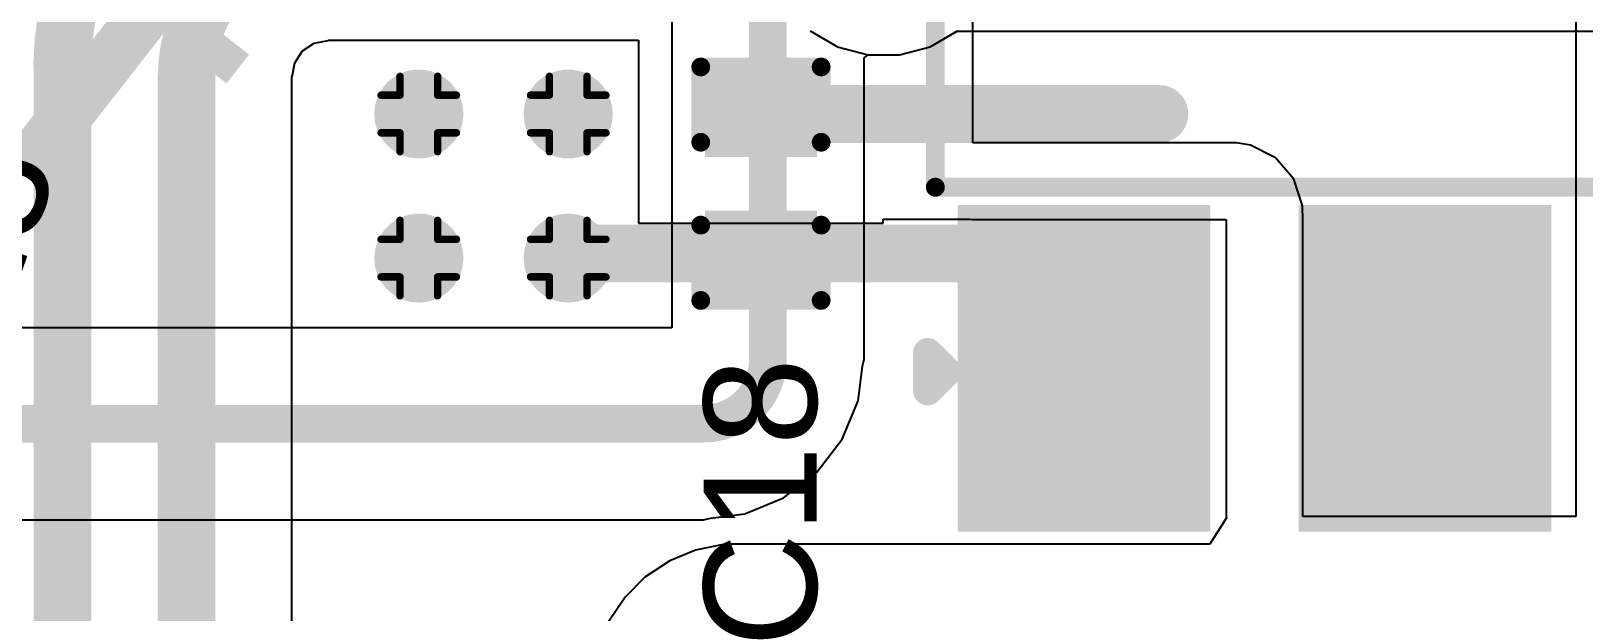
# Model space of a CAD drawing. Header units: inches. Extents: x -18 to 202, y -11 to 119.
# Drawn here: x -0.67 to 9.8, y 44.08 to 48 of the extents above; entities that cross this region are included whole.
import ezdxf

# ---------------------------------------------------------------- set-up
doc = ezdxf.new("R2010")
doc.units = ezdxf.units.IN
for name, color, linetype in [('Board Outline', 216, 'Continuous'), ('Bottom Layer', 5, 'Continuous'), ('Drill Drawing', 1, 'Continuous'), ('Ground', 16, 'Continuous'), ('Power', 76, 'Continuous'), ('Top Layer', 1, 'Continuous'), ('Top Overlay', 2, 'Continuous'), ('Top Paste', 8, 'Continuous'), ('Top Solder', 216, 'Continuous'), ('Via Holes', 16, 'Continuous')]:
    doc.layers.add(name, color=color, linetype=linetype)
doc.styles.add('Arial', font='', dxfattribs={"height": 0.2})
doc.styles.add('Arial Black_Bold', font='', dxfattribs={"height": 0.2})
doc.styles.get('Arial').set_extended_font_data('Arial')
doc.styles.get('Arial Black_Bold').set_extended_font_data('Arial Black', bold=True)

# ---------------------------------------------------------------- blocks, each defined once
blk = doc.blocks.new('SOT__223_14')
at = {"layer": 'Top Layer'}
for points in [[(-1.9, 4.05), (1.9, 4.05), (1.9, 2.05), (-1.9, 2.05)], [(-3.05, -2.05), (-1.55, -2.05), (-1.55, -4.05), (-3.05, -4.05)], [(-0.75, -2.05), (0.75, -2.05), (0.75, -4.05), (-0.75, -4.05)], [(1.55, -2.05), (3.05, -2.05), (3.05, -4.05), (1.55, -4.05)]]:
    blk.add_hatch(color=1, dxfattribs=at).paths.add_polyline_path(points)
at = {"layer": 'Top Paste'}
for points in [[(-1.9, 4.05), (1.9, 4.05), (1.9, 2.05), (-1.9, 2.05)], [(-3.05, -2.05), (-1.55, -2.05), (-1.55, -4.05), (-3.05, -4.05)], [(-0.75, -2.05), (0.75, -2.05), (0.75, -4.05), (-0.75, -4.05)], [(1.55, -2.05), (3.05, -2.05), (3.05, -4.05), (1.55, -4.05)]]:
    blk.add_hatch(color=8, dxfattribs=at).paths.add_polyline_path(points)
at = {"layer": 'Top Solder'}
for points in [[(-2.002, 4.152), (2.002, 4.152), (2.002, 1.948), (-2.002, 1.948)], [(-3.152, -1.948), (-1.448, -1.948), (-1.448, -4.152), (-3.152, -4.152)], [(-0.852, -1.948), (0.852, -1.948), (0.852, -4.152), (-0.852, -4.152)], [(1.448, -1.948), (3.152, -1.948), (3.152, -4.152), (1.448, -4.152)]]:
    blk.add_hatch(color=216, dxfattribs=at).paths.add_polyline_path(points)
at = {"layer": 'Top Overlay'}
for points in [[(-3.302, 1.803, 0.127, 0.127, 0), (3.302, 1.803, 0.127, 0.127, 0)], [(-3.302, -1.829, 0.127, 0.127, 0), (-3.302, 1.803, 0.127, 0.127, 0)], [(3.302, -1.829, 0.127, 0.127, 0), (3.302, 1.803, 0.127, 0.127, 0)], [(-3.302, -1.829, 0.127, 0.127, 0), (3.302, -1.829, 0.127, 0.127, 0)], [(-3.353, -2.946, 0.2, 0.2, 0), (-3.226, -3.073, 0.2, 0.2, 0)], [(-3.353, -2.946, 0.2, 0.2, 0), (-3.353, -3.2, 0.2, 0.2, 0)], [(-3.353, -3.2, 0.2, 0.2, 0), (-3.226, -3.073, 0.2, 0.2, 0)]]:
    blk.add_lwpolyline(points, format="xyseb", dxfattribs=at)
for points in [[(-3.334, 1.803, 0.0635, 0.0635, 1), (-3.27, 1.803, 0.0635, 0.0635, 1)], [(-3.334, 1.803, 0.0635, 0.0635, 1), (-3.27, 1.803, 0.0635, 0.0635, 1)], [(3.27, 1.803, 0.0635, 0.0635, 1), (3.334, 1.803, 0.0635, 0.0635, 1)], [(3.27, 1.803, 0.0635, 0.0635, 1), (3.334, 1.803, 0.0635, 0.0635, 1)], [(-3.334, -1.829, 0.0635, 0.0635, 1), (-3.27, -1.829, 0.0635, 0.0635, 1)], [(-3.334, -1.829, 0.0635, 0.0635, 1), (-3.27, -1.829, 0.0635, 0.0635, 1)], [(3.27, -1.829, 0.0635, 0.0635, 1), (3.334, -1.829, 0.0635, 0.0635, 1)], [(3.27, -1.829, 0.0635, 0.0635, 1), (3.334, -1.829, 0.0635, 0.0635, 1)], [(-3.403, -2.946, 0.1, 0.1, 1), (-3.303, -2.946, 0.1, 0.1, 1)], [(-3.403, -2.946, 0.1, 0.1, 1), (-3.303, -2.946, 0.1, 0.1, 1)], [(-3.276, -3.073, 0.1, 0.1, 1), (-3.176, -3.073, 0.1, 0.1, 1)], [(-3.276, -3.073, 0.1, 0.1, 1), (-3.176, -3.073, 0.1, 0.1, 1)], [(-3.403, -3.2, 0.1, 0.1, 1), (-3.303, -3.2, 0.1, 0.1, 1)], [(-3.403, -3.2, 0.1, 0.1, 1), (-3.303, -3.2, 0.1, 0.1, 1)]]:
    blk.add_lwpolyline(points, format="xyseb", close=True, dxfattribs=at)
blk = doc.blocks.new('C___0402_91')
at = {"layer": 'Top Layer'}
for points in [[(-0.699, -0.318), (-0.699, 0.318), (-0.241, 0.318), (-0.241, -0.318)], [(0.241, -0.318), (0.241, 0.318), (0.699, 0.318), (0.699, -0.318)]]:
    blk.add_hatch(color=1, dxfattribs=at).paths.add_polyline_path(points)
at = {"layer": 'Top Paste'}
for points in [[(-0.699, -0.318), (-0.699, 0.318), (-0.241, 0.318), (-0.241, -0.318)], [(0.241, -0.318), (0.241, 0.318), (0.699, 0.318), (0.699, -0.318)]]:
    blk.add_hatch(color=8, dxfattribs=at).paths.add_polyline_path(points)
at = {"layer": 'Top Solder'}
for points in [[(-0.758, -0.377), (-0.758, 0.377), (-0.181, 0.377), (-0.181, -0.377)], [(0.181, -0.377), (0.181, 0.377), (0.758, 0.377), (0.758, -0.377)]]:
    blk.add_hatch(color=216, dxfattribs=at).paths.add_polyline_path(points)
at = {"layer": 'Top Overlay'}
for points in [[(-0.787, 0.406, 0.127, 0.127, 0), (-0.787, -0.406, 0.127, 0.127, 0)], [(-0.787, 0.406, 0.127, 0.127, 0), (-0.279, 0.406, 0.127, 0.127, 0)], [(0.279, 0.406, 0.127, 0.127, 0), (0.787, 0.406, 0.127, 0.127, 0)], [(0.787, 0.406, 0.127, 0.127, 0), (0.787, -0.406, 0.127, 0.127, 0)], [(-0.787, -0.406, 0.127, 0.127, 0), (-0.279, -0.406, 0.127, 0.127, 0)], [(0.279, -0.406, 0.127, 0.127, 0), (0.787, -0.406, 0.127, 0.127, 0)]]:
    blk.add_lwpolyline(points, format="xyseb", dxfattribs=at)
for points in [[(-0.819, 0.406, 0.0635, 0.0635, 1), (-0.756, 0.406, 0.0635, 0.0635, 1)], [(-0.819, 0.406, 0.0635, 0.0635, 1), (-0.756, 0.406, 0.0635, 0.0635, 1)], [(-0.311, 0.406, 0.0635, 0.0635, 1), (-0.248, 0.406, 0.0635, 0.0635, 1)], [(0.248, 0.406, 0.0635, 0.0635, 1), (0.311, 0.406, 0.0635, 0.0635, 1)], [(0.756, 0.406, 0.0635, 0.0635, 1), (0.819, 0.406, 0.0635, 0.0635, 1)], [(0.756, 0.406, 0.0635, 0.0635, 1), (0.819, 0.406, 0.0635, 0.0635, 1)], [(-0.819, -0.406, 0.0635, 0.0635, 1), (-0.756, -0.406, 0.0635, 0.0635, 1)], [(-0.819, -0.406, 0.0635, 0.0635, 1), (-0.756, -0.406, 0.0635, 0.0635, 1)], [(-0.311, -0.406, 0.0635, 0.0635, 1), (-0.248, -0.406, 0.0635, 0.0635, 1)], [(0.248, -0.406, 0.0635, 0.0635, 1), (0.311, -0.406, 0.0635, 0.0635, 1)], [(0.756, -0.406, 0.0635, 0.0635, 1), (0.819, -0.406, 0.0635, 0.0635, 1)], [(0.756, -0.406, 0.0635, 0.0635, 1), (0.819, -0.406, 0.0635, 0.0635, 1)]]:
    blk.add_lwpolyline(points, format="xyseb", close=True, dxfattribs=at)

msp = doc.modelspace()

# ---------------------------------------------------------------- hatches: boundary and pattern name
at = {"layer": 'Bottom Layer'}
h = msp.add_hatch(color=5, dxfattribs=at)
edge = h.paths.add_edge_path()
edge.add_arc((1.947, 47.438), 0.3, 0, 360)
h = msp.add_hatch(color=5, dxfattribs=at)
edge = h.paths.add_edge_path()
edge.add_arc((2.954, 47.438), 0.3, 0, 360)
h = msp.add_hatch(color=5, dxfattribs=at)
edge = h.paths.add_edge_path()
edge.add_arc((1.947, 46.466), 0.3, 0, 360)
h = msp.add_hatch(color=5, dxfattribs=at)
edge = h.paths.add_edge_path()
edge.add_arc((2.954, 46.466), 0.3, 0, 360)
at = {"layer": 'Ground'}
h = msp.add_hatch(color=16, dxfattribs=at)
edge = h.paths.add_edge_path()
edge.add_arc((1.947, 47.438), 0.3, 0, 360)
h = msp.add_hatch(color=16, dxfattribs=at)
edge = h.paths.add_edge_path()
edge.add_arc((2.954, 47.438), 0.3, 0, 360)
h = msp.add_hatch(color=16, dxfattribs=at)
edge = h.paths.add_edge_path()
edge.add_arc((1.947, 46.466), 0.3, 0, 360)
h = msp.add_hatch(color=16, dxfattribs=at)
edge = h.paths.add_edge_path()
edge.add_arc((2.954, 46.466), 0.3, 0, 360)
at = {"layer": 'Power'}
h = msp.add_hatch(color=76, dxfattribs=at)
edge = h.paths.add_edge_path()
edge.add_arc((1.947, 47.438), 0.3, 0, 360)
h = msp.add_hatch(color=76, dxfattribs=at)
edge = h.paths.add_edge_path()
edge.add_arc((2.954, 47.438), 0.3, 0, 360)
h = msp.add_hatch(color=76, dxfattribs=at)
edge = h.paths.add_edge_path()
edge.add_arc((1.947, 46.466), 0.3, 0, 360)
h = msp.add_hatch(color=76, dxfattribs=at)
edge = h.paths.add_edge_path()
edge.add_arc((2.954, 46.466), 0.3, 0, 360)
at = {"layer": 'Top Layer'}
h = msp.add_hatch(color=1, dxfattribs=at)
edge = h.paths.add_edge_path()
edge.add_arc((1.947, 47.438), 0.3, 0, 360)
h = msp.add_hatch(color=1, dxfattribs=at)
edge = h.paths.add_edge_path()
edge.add_arc((2.954, 47.438), 0.3, 0, 360)
h = msp.add_hatch(color=1, dxfattribs=at)
edge = h.paths.add_edge_path()
edge.add_arc((1.947, 46.466), 0.3, 0, 360)
h = msp.add_hatch(color=1, dxfattribs=at)
edge = h.paths.add_edge_path()
edge.add_arc((2.954, 46.466), 0.3, 0, 360)
at = {"layer": 'Via Holes'}
h = msp.add_hatch(color=7, dxfattribs=at)
edge = h.paths.add_edge_path()
edge.add_arc((1.947, 47.438), 0.15, 0, 360)
h = msp.add_hatch(color=7, dxfattribs=at)
edge = h.paths.add_edge_path()
edge.add_arc((2.954, 47.438), 0.15, 0, 360)
h = msp.add_hatch(color=7, dxfattribs=at)
edge = h.paths.add_edge_path()
edge.add_arc((1.947, 46.466), 0.15, 0, 360)
h = msp.add_hatch(color=7, dxfattribs=at)
edge = h.paths.add_edge_path()
edge.add_arc((2.954, 46.466), 0.15, 0, 360)

# ---------------------------------------------------------------- linework, layer by layer
at = {"layer": 'Board Outline'}
msp.add_lwpolyline([(44.23, 62.31, 0.254, 0.254, -3.535496), (7.565, 62.289, 0.254, 0.254, 0)], format="xyseb", dxfattribs=at)
at = {"layer": 'Bottom Layer'}
for p, q in [((4.587, 47.998), (4.771, 47.892)), ((5.395, 47.892), (5.579, 47.998)), ((4.771, 47.892), (4.977, 47.837)), ((5.189, 47.837), (5.395, 47.892)), ((4.977, 47.837), (5.189, 47.837))]:
    msp.add_line(p, q, dxfattribs=at)
at = {"layer": 'Drill Drawing'}
for points in [[(1.82, 47.565, 0.0508, 0.0508, 0), (1.82, 47.692, 0.0508, 0.0508, 0)], [(1.82, 47.692, 0.0508, 0.0508, 0), (2.074, 47.692, 0.0508, 0.0508, 0)], [(2.074, 47.565, 0.0508, 0.0508, 0), (2.074, 47.692, 0.0508, 0.0508, 0)], [(2.827, 47.565, 0.0508, 0.0508, 0), (2.827, 47.692, 0.0508, 0.0508, 0)], [(2.827, 47.692, 0.0508, 0.0508, 0), (3.081, 47.692, 0.0508, 0.0508, 0)], [(3.081, 47.565, 0.0508, 0.0508, 0), (3.081, 47.692, 0.0508, 0.0508, 0)], [(1.693, 47.311, 0.0508, 0.0508, 0), (1.693, 47.565, 0.0508, 0.0508, 0)], [(1.693, 47.565, 0.0508, 0.0508, 0), (1.82, 47.565, 0.0508, 0.0508, 0)], [(2.074, 47.565, 0.0508, 0.0508, 0), (2.201, 47.565, 0.0508, 0.0508, 0)], [(2.201, 47.311, 0.0508, 0.0508, 0), (2.201, 47.565, 0.0508, 0.0508, 0)], [(2.7, 47.311, 0.0508, 0.0508, 0), (2.7, 47.565, 0.0508, 0.0508, 0)], [(2.7, 47.565, 0.0508, 0.0508, 0), (2.827, 47.565, 0.0508, 0.0508, 0)], [(3.081, 47.565, 0.0508, 0.0508, 0), (3.208, 47.565, 0.0508, 0.0508, 0)], [(3.208, 47.311, 0.0508, 0.0508, 0), (3.208, 47.565, 0.0508, 0.0508, 0)], [(1.693, 47.311, 0.0508, 0.0508, 0), (1.82, 47.311, 0.0508, 0.0508, 0)], [(1.82, 47.184, 0.0508, 0.0508, 0), (1.82, 47.311, 0.0508, 0.0508, 0)], [(2.074, 47.311, 0.0508, 0.0508, 0), (2.201, 47.311, 0.0508, 0.0508, 0)], [(2.074, 47.184, 0.0508, 0.0508, 0), (2.074, 47.311, 0.0508, 0.0508, 0)], [(2.7, 47.311, 0.0508, 0.0508, 0), (2.827, 47.311, 0.0508, 0.0508, 0)], [(2.827, 47.184, 0.0508, 0.0508, 0), (2.827, 47.311, 0.0508, 0.0508, 0)], [(3.081, 47.311, 0.0508, 0.0508, 0), (3.208, 47.311, 0.0508, 0.0508, 0)], [(3.081, 47.184, 0.0508, 0.0508, 0), (3.081, 47.311, 0.0508, 0.0508, 0)], [(1.82, 47.184, 0.0508, 0.0508, 0), (2.074, 47.184, 0.0508, 0.0508, 0)], [(2.827, 47.184, 0.0508, 0.0508, 0), (3.081, 47.184, 0.0508, 0.0508, 0)], [(1.82, 46.593, 0.0508, 0.0508, 0), (1.82, 46.72, 0.0508, 0.0508, 0)], [(1.82, 46.72, 0.0508, 0.0508, 0), (2.074, 46.72, 0.0508, 0.0508, 0)], [(2.074, 46.593, 0.0508, 0.0508, 0), (2.074, 46.72, 0.0508, 0.0508, 0)], [(2.827, 46.593, 0.0508, 0.0508, 0), (2.827, 46.72, 0.0508, 0.0508, 0)], [(2.827, 46.72, 0.0508, 0.0508, 0), (3.081, 46.72, 0.0508, 0.0508, 0)], [(3.081, 46.593, 0.0508, 0.0508, 0), (3.081, 46.72, 0.0508, 0.0508, 0)], [(1.693, 46.339, 0.0508, 0.0508, 0), (1.693, 46.593, 0.0508, 0.0508, 0)], [(1.693, 46.593, 0.0508, 0.0508, 0), (1.82, 46.593, 0.0508, 0.0508, 0)], [(2.074, 46.593, 0.0508, 0.0508, 0), (2.201, 46.593, 0.0508, 0.0508, 0)], [(2.201, 46.339, 0.0508, 0.0508, 0), (2.201, 46.593, 0.0508, 0.0508, 0)], [(2.7, 46.339, 0.0508, 0.0508, 0), (2.7, 46.593, 0.0508, 0.0508, 0)], [(2.7, 46.593, 0.0508, 0.0508, 0), (2.827, 46.593, 0.0508, 0.0508, 0)], [(3.081, 46.593, 0.0508, 0.0508, 0), (3.208, 46.593, 0.0508, 0.0508, 0)], [(3.208, 46.339, 0.0508, 0.0508, 0), (3.208, 46.593, 0.0508, 0.0508, 0)], [(1.693, 46.339, 0.0508, 0.0508, 0), (1.82, 46.339, 0.0508, 0.0508, 0)], [(1.82, 46.212, 0.0508, 0.0508, 0), (1.82, 46.339, 0.0508, 0.0508, 0)], [(2.074, 46.339, 0.0508, 0.0508, 0), (2.201, 46.339, 0.0508, 0.0508, 0)], [(2.074, 46.212, 0.0508, 0.0508, 0), (2.074, 46.339, 0.0508, 0.0508, 0)], [(2.7, 46.339, 0.0508, 0.0508, 0), (2.827, 46.339, 0.0508, 0.0508, 0)], [(2.827, 46.212, 0.0508, 0.0508, 0), (2.827, 46.339, 0.0508, 0.0508, 0)], [(3.081, 46.339, 0.0508, 0.0508, 0), (3.208, 46.339, 0.0508, 0.0508, 0)], [(3.081, 46.212, 0.0508, 0.0508, 0), (3.081, 46.339, 0.0508, 0.0508, 0)], [(1.82, 46.212, 0.0508, 0.0508, 0), (2.074, 46.212, 0.0508, 0.0508, 0)], [(2.827, 46.212, 0.0508, 0.0508, 0), (3.081, 46.212, 0.0508, 0.0508, 0)]]:
    msp.add_lwpolyline(points, format="xyseb", dxfattribs=at)
for points in [[(1.807, 47.692, 0.0254, 0.0254, 1), (1.832, 47.692, 0.0254, 0.0254, 1)], [(1.807, 47.692, 0.0254, 0.0254, 1), (1.832, 47.692, 0.0254, 0.0254, 1)], [(2.061, 47.692, 0.0254, 0.0254, 1), (2.086, 47.692, 0.0254, 0.0254, 1)], [(2.061, 47.692, 0.0254, 0.0254, 1), (2.086, 47.692, 0.0254, 0.0254, 1)], [(2.815, 47.692, 0.0254, 0.0254, 1), (2.84, 47.692, 0.0254, 0.0254, 1)], [(2.815, 47.692, 0.0254, 0.0254, 1), (2.84, 47.692, 0.0254, 0.0254, 1)], [(3.069, 47.692, 0.0254, 0.0254, 1), (3.094, 47.692, 0.0254, 0.0254, 1)], [(3.069, 47.692, 0.0254, 0.0254, 1), (3.094, 47.692, 0.0254, 0.0254, 1)], [(1.68, 47.565, 0.0254, 0.0254, 1), (1.705, 47.565, 0.0254, 0.0254, 1)], [(1.68, 47.565, 0.0254, 0.0254, 1), (1.705, 47.565, 0.0254, 0.0254, 1)], [(1.807, 47.565, 0.0254, 0.0254, 1), (1.832, 47.565, 0.0254, 0.0254, 1)], [(1.807, 47.565, 0.0254, 0.0254, 1), (1.832, 47.565, 0.0254, 0.0254, 1)], [(2.061, 47.565, 0.0254, 0.0254, 1), (2.086, 47.565, 0.0254, 0.0254, 1)], [(2.061, 47.565, 0.0254, 0.0254, 1), (2.086, 47.565, 0.0254, 0.0254, 1)], [(2.188, 47.565, 0.0254, 0.0254, 1), (2.213, 47.565, 0.0254, 0.0254, 1)], [(2.188, 47.565, 0.0254, 0.0254, 1), (2.213, 47.565, 0.0254, 0.0254, 1)], [(2.688, 47.565, 0.0254, 0.0254, 1), (2.713, 47.565, 0.0254, 0.0254, 1)], [(2.688, 47.565, 0.0254, 0.0254, 1), (2.713, 47.565, 0.0254, 0.0254, 1)], [(2.815, 47.565, 0.0254, 0.0254, 1), (2.84, 47.565, 0.0254, 0.0254, 1)], [(2.815, 47.565, 0.0254, 0.0254, 1), (2.84, 47.565, 0.0254, 0.0254, 1)], [(3.069, 47.565, 0.0254, 0.0254, 1), (3.094, 47.565, 0.0254, 0.0254, 1)], [(3.069, 47.565, 0.0254, 0.0254, 1), (3.094, 47.565, 0.0254, 0.0254, 1)], [(3.196, 47.565, 0.0254, 0.0254, 1), (3.221, 47.565, 0.0254, 0.0254, 1)], [(3.196, 47.565, 0.0254, 0.0254, 1), (3.221, 47.565, 0.0254, 0.0254, 1)], [(1.68, 47.311, 0.0254, 0.0254, 1), (1.705, 47.311, 0.0254, 0.0254, 1)], [(1.68, 47.311, 0.0254, 0.0254, 1), (1.705, 47.311, 0.0254, 0.0254, 1)], [(1.807, 47.311, 0.0254, 0.0254, 1), (1.832, 47.311, 0.0254, 0.0254, 1)], [(1.807, 47.311, 0.0254, 0.0254, 1), (1.832, 47.311, 0.0254, 0.0254, 1)], [(2.061, 47.311, 0.0254, 0.0254, 1), (2.086, 47.311, 0.0254, 0.0254, 1)], [(2.061, 47.311, 0.0254, 0.0254, 1), (2.086, 47.311, 0.0254, 0.0254, 1)], [(2.188, 47.311, 0.0254, 0.0254, 1), (2.213, 47.311, 0.0254, 0.0254, 1)], [(2.188, 47.311, 0.0254, 0.0254, 1), (2.213, 47.311, 0.0254, 0.0254, 1)], [(2.688, 47.311, 0.0254, 0.0254, 1), (2.713, 47.311, 0.0254, 0.0254, 1)], [(2.688, 47.311, 0.0254, 0.0254, 1), (2.713, 47.311, 0.0254, 0.0254, 1)], [(2.815, 47.311, 0.0254, 0.0254, 1), (2.84, 47.311, 0.0254, 0.0254, 1)], [(2.815, 47.311, 0.0254, 0.0254, 1), (2.84, 47.311, 0.0254, 0.0254, 1)], [(3.069, 47.311, 0.0254, 0.0254, 1), (3.094, 47.311, 0.0254, 0.0254, 1)], [(3.069, 47.311, 0.0254, 0.0254, 1), (3.094, 47.311, 0.0254, 0.0254, 1)], [(3.196, 47.311, 0.0254, 0.0254, 1), (3.221, 47.311, 0.0254, 0.0254, 1)], [(3.196, 47.311, 0.0254, 0.0254, 1), (3.221, 47.311, 0.0254, 0.0254, 1)], [(1.807, 47.184, 0.0254, 0.0254, 1), (1.832, 47.184, 0.0254, 0.0254, 1)], [(1.807, 47.184, 0.0254, 0.0254, 1), (1.832, 47.184, 0.0254, 0.0254, 1)], [(2.061, 47.184, 0.0254, 0.0254, 1), (2.086, 47.184, 0.0254, 0.0254, 1)], [(2.061, 47.184, 0.0254, 0.0254, 1), (2.086, 47.184, 0.0254, 0.0254, 1)], [(2.815, 47.184, 0.0254, 0.0254, 1), (2.84, 47.184, 0.0254, 0.0254, 1)], [(2.815, 47.184, 0.0254, 0.0254, 1), (2.84, 47.184, 0.0254, 0.0254, 1)], [(3.069, 47.184, 0.0254, 0.0254, 1), (3.094, 47.184, 0.0254, 0.0254, 1)], [(3.069, 47.184, 0.0254, 0.0254, 1), (3.094, 47.184, 0.0254, 0.0254, 1)], [(1.807, 46.72, 0.0254, 0.0254, 1), (1.832, 46.72, 0.0254, 0.0254, 1)], [(1.807, 46.72, 0.0254, 0.0254, 1), (1.832, 46.72, 0.0254, 0.0254, 1)], [(2.061, 46.72, 0.0254, 0.0254, 1), (2.086, 46.72, 0.0254, 0.0254, 1)], [(2.061, 46.72, 0.0254, 0.0254, 1), (2.086, 46.72, 0.0254, 0.0254, 1)], [(2.815, 46.72, 0.0254, 0.0254, 1), (2.84, 46.72, 0.0254, 0.0254, 1)], [(2.815, 46.72, 0.0254, 0.0254, 1), (2.84, 46.72, 0.0254, 0.0254, 1)], [(3.069, 46.72, 0.0254, 0.0254, 1), (3.094, 46.72, 0.0254, 0.0254, 1)], [(3.069, 46.72, 0.0254, 0.0254, 1), (3.094, 46.72, 0.0254, 0.0254, 1)], [(1.68, 46.593, 0.0254, 0.0254, 1), (1.705, 46.593, 0.0254, 0.0254, 1)], [(1.68, 46.593, 0.0254, 0.0254, 1), (1.705, 46.593, 0.0254, 0.0254, 1)], [(1.807, 46.593, 0.0254, 0.0254, 1), (1.832, 46.593, 0.0254, 0.0254, 1)], [(1.807, 46.593, 0.0254, 0.0254, 1), (1.832, 46.593, 0.0254, 0.0254, 1)], [(2.061, 46.593, 0.0254, 0.0254, 1), (2.086, 46.593, 0.0254, 0.0254, 1)], [(2.061, 46.593, 0.0254, 0.0254, 1), (2.086, 46.593, 0.0254, 0.0254, 1)], [(2.188, 46.593, 0.0254, 0.0254, 1), (2.213, 46.593, 0.0254, 0.0254, 1)], [(2.188, 46.593, 0.0254, 0.0254, 1), (2.213, 46.593, 0.0254, 0.0254, 1)], [(2.688, 46.593, 0.0254, 0.0254, 1), (2.713, 46.593, 0.0254, 0.0254, 1)], [(2.688, 46.593, 0.0254, 0.0254, 1), (2.713, 46.593, 0.0254, 0.0254, 1)], [(2.815, 46.593, 0.0254, 0.0254, 1), (2.84, 46.593, 0.0254, 0.0254, 1)], [(2.815, 46.593, 0.0254, 0.0254, 1), (2.84, 46.593, 0.0254, 0.0254, 1)], [(3.069, 46.593, 0.0254, 0.0254, 1), (3.094, 46.593, 0.0254, 0.0254, 1)], [(3.069, 46.593, 0.0254, 0.0254, 1), (3.094, 46.593, 0.0254, 0.0254, 1)], [(3.196, 46.593, 0.0254, 0.0254, 1), (3.221, 46.593, 0.0254, 0.0254, 1)], [(3.196, 46.593, 0.0254, 0.0254, 1), (3.221, 46.593, 0.0254, 0.0254, 1)], [(1.68, 46.339, 0.0254, 0.0254, 1), (1.705, 46.339, 0.0254, 0.0254, 1)], [(1.68, 46.339, 0.0254, 0.0254, 1), (1.705, 46.339, 0.0254, 0.0254, 1)], [(1.807, 46.339, 0.0254, 0.0254, 1), (1.832, 46.339, 0.0254, 0.0254, 1)], [(1.807, 46.339, 0.0254, 0.0254, 1), (1.832, 46.339, 0.0254, 0.0254, 1)], [(2.061, 46.339, 0.0254, 0.0254, 1), (2.086, 46.339, 0.0254, 0.0254, 1)], [(2.061, 46.339, 0.0254, 0.0254, 1), (2.086, 46.339, 0.0254, 0.0254, 1)], [(2.188, 46.339, 0.0254, 0.0254, 1), (2.213, 46.339, 0.0254, 0.0254, 1)], [(2.188, 46.339, 0.0254, 0.0254, 1), (2.213, 46.339, 0.0254, 0.0254, 1)], [(2.688, 46.339, 0.0254, 0.0254, 1), (2.713, 46.339, 0.0254, 0.0254, 1)], [(2.688, 46.339, 0.0254, 0.0254, 1), (2.713, 46.339, 0.0254, 0.0254, 1)], [(2.815, 46.339, 0.0254, 0.0254, 1), (2.84, 46.339, 0.0254, 0.0254, 1)], [(2.815, 46.339, 0.0254, 0.0254, 1), (2.84, 46.339, 0.0254, 0.0254, 1)], [(3.069, 46.339, 0.0254, 0.0254, 1), (3.094, 46.339, 0.0254, 0.0254, 1)], [(3.069, 46.339, 0.0254, 0.0254, 1), (3.094, 46.339, 0.0254, 0.0254, 1)], [(3.196, 46.339, 0.0254, 0.0254, 1), (3.221, 46.339, 0.0254, 0.0254, 1)], [(3.196, 46.339, 0.0254, 0.0254, 1), (3.221, 46.339, 0.0254, 0.0254, 1)], [(1.807, 46.212, 0.0254, 0.0254, 1), (1.832, 46.212, 0.0254, 0.0254, 1)], [(1.807, 46.212, 0.0254, 0.0254, 1), (1.832, 46.212, 0.0254, 0.0254, 1)], [(2.061, 46.212, 0.0254, 0.0254, 1), (2.086, 46.212, 0.0254, 0.0254, 1)], [(2.061, 46.212, 0.0254, 0.0254, 1), (2.086, 46.212, 0.0254, 0.0254, 1)], [(2.815, 46.212, 0.0254, 0.0254, 1), (2.84, 46.212, 0.0254, 0.0254, 1)], [(2.815, 46.212, 0.0254, 0.0254, 1), (2.84, 46.212, 0.0254, 0.0254, 1)], [(3.069, 46.212, 0.0254, 0.0254, 1), (3.094, 46.212, 0.0254, 0.0254, 1)], [(3.069, 46.212, 0.0254, 0.0254, 1), (3.094, 46.212, 0.0254, 0.0254, 1)]]:
    msp.add_lwpolyline(points, format="xyseb", close=True, dxfattribs=at)
at = {"layer": 'Ground'}
for p, q in [((4.587, 47.998), (4.771, 47.892)), ((5.395, 47.892), (5.579, 47.998)), ((4.771, 47.892), (4.977, 47.837)), ((5.189, 47.837), (5.395, 47.892)), ((4.977, 47.837), (5.189, 47.837))]:
    msp.add_line(p, q, dxfattribs=at)
at = {"layer": 'Power'}
for p, q in [((3.654, 48.578), (3.654, 45.996)), ((5.395, 47.892), (5.578, 47.997)), ((5.578, 47.997), (10.286, 47.997)), ((5.189, 47.837), (5.395, 47.892)), ((4.949, 47.816), (4.977, 47.837)), ((4.949, 45.784), (4.949, 47.816)), ((4.977, 47.837), (5.189, 47.837)), ((3.654, 45.996), (-2.707, 45.996)), ((4.939, 45.736), (4.949, 45.784)), ((4.909, 45.504), (4.939, 45.736)), ((4.801, 45.244), (4.909, 45.504)), ((4.63, 45.021), (4.801, 45.244)), ((4.406, 44.849), (4.63, 45.021)), ((4.146, 44.741), (4.406, 44.849)), ((3.914, 44.711), (4.146, 44.741)), ((-2.696, 44.701), (3.867, 44.701)), ((3.867, 44.701), (3.914, 44.711))]:
    msp.add_line(p, q, dxfattribs=at)
for points in [[(4.301, 45.784, 0.254, 0.254, 0), (4.301, 49.49, 0.254, 0.254, 0)], [(4.301, 45.784, 0.254, 0.254, -0.414214), (3.867, 45.349, 0.254, 0.254, 0)], [(-3.958, 45.349, 0.254, 0.254, 0), (3.867, 45.349, 0.254, 0.254, 0)]]:
    msp.add_lwpolyline(points, format="xyseb", dxfattribs=at)
for points in [[(4.238, 45.784, 0.127, 0.127, 1), (4.365, 45.784, 0.127, 0.127, 1)], [(4.238, 45.784, 0.127, 0.127, 1), (4.365, 45.784, 0.127, 0.127, 1)], [(3.803, 45.349, 0.127, 0.127, 1), (3.93, 45.349, 0.127, 0.127, 1)], [(3.803, 45.349, 0.127, 0.127, 1), (3.93, 45.349, 0.127, 0.127, 1)]]:
    msp.add_lwpolyline(points, format="xyseb", close=True, dxfattribs=at)
at = {"layer": 'Top Layer'}
for p, q in [((5.682, 47.244), (5.682, 52.791)), ((9.749, 49.351), (9.749, 44.723)), ((1.11, 47.784), (1.163, 47.863)), ((1.163, 47.863), (1.242, 47.916)), ((1.242, 47.916), (1.335, 47.934)), ((1.335, 47.934), (1.335, 47.936)), ((1.335, 47.936), (3.428, 47.936)), ((3.428, 47.936), (3.428, 46.702)), ((1.092, 47.69), (1.11, 47.784)), ((1.09, 35.619), (1.09, 47.69)), ((1.09, 47.69), (1.092, 47.69)), ((7.461, 47.244), (5.682, 47.244)), ((5.682, 47.244), (5.682, 47.244)), ((7.555, 47.228), (7.461, 47.244)), ((7.461, 47.244), (7.461, 47.244)), ((7.724, 47.142), (7.555, 47.228)), ((7.848, 46.998), (7.724, 47.142)), ((7.907, 46.818), (7.848, 46.998)), ((7.909, 46.723), (7.907, 46.818)), ((5.079, 46.702), (5.079, 46.729)), ((5.079, 46.729), (5.665, 46.729)), ((5.665, 46.729), (5.682, 46.726)), ((5.682, 46.726), (7.391, 46.726)), ((7.391, 46.726), (7.391, 46.717)), ((7.391, 46.717), (7.391, 44.723)), ((7.909, 44.723), (7.909, 46.723)), ((3.428, 46.702), (5.079, 46.702)), ((7.391, 44.723), (7.393, 44.714)), ((9.749, 44.723), (7.909, 44.723)), ((7.393, 44.714), (7.281, 44.536)), ((4.01, 44.536), (3.812, 44.497)), ((7.281, 44.536), (4.01, 44.536)), ((3.639, 44.425), (3.471, 44.313)), ((3.812, 44.497), (3.639, 44.425)), ((3.471, 44.313), (3.338, 44.18)), ((3.338, 44.18), (3.226, 44.012))]:
    msp.add_line(p, q, dxfattribs=at)
for points in [[(-0.457, 47.774, 0.389, 0.389, -0.414214), (1.21, 49.441, 0.389, 0.389, 0)], [(0.381, 47.69, 0.389, 0.389, -0.414214), (1.335, 48.645, 0.389, 0.389, 0)], [(-0.457, 35.535, 0.389, 0.389, 0), (-0.457, 47.774, 0.389, 0.389, 0)], [(0.381, 25.465, 0.389, 0.389, 0), (0.381, 47.69, 0.389, 0.389, 0)], [(4.254, 47.438, 0.389, 0.389, 0), (6.941, 47.438, 0.389, 0.389, 0)], [(2.954, 46.466, 0.389, 0.389, -0.414214), (2.987, 46.498, 0.389, 0.389, 0)], [(2.987, 46.498, 0.389, 0.389, 0), (4.254, 46.498, 0.389, 0.389, 0)], [(4.254, 46.498, 0.389, 0.389, 0), (5.657, 46.498, 0.389, 0.389, 0)], [(5.657, 46.498, 0.389, 0.389, -0.414214), (6.432, 45.723, 0.389, 0.389, 0)]]:
    msp.add_lwpolyline(points, format="xyseb", dxfattribs=at)
for points in [[(-0.555, 47.774, 0.195, 0.195, 1), (-0.36, 47.774, 0.195, 0.195, 1)], [(-0.555, 47.774, 0.195, 0.195, 1), (-0.36, 47.774, 0.195, 0.195, 1)], [(0.284, 47.69, 0.195, 0.195, 1), (0.478, 47.69, 0.195, 0.195, 1)], [(0.284, 47.69, 0.195, 0.195, 1), (0.478, 47.69, 0.195, 0.195, 1)], [(4.157, 47.438, 0.195, 0.195, 1), (4.351, 47.438, 0.195, 0.195, 1)], [(6.844, 47.438, 0.195, 0.195, 1), (7.038, 47.438, 0.195, 0.195, 1)], [(2.857, 46.466, 0.195, 0.195, 1), (3.052, 46.466, 0.195, 0.195, 1)], [(2.89, 46.498, 0.195, 0.195, 1), (3.084, 46.498, 0.195, 0.195, 1)], [(2.89, 46.498, 0.195, 0.195, 1), (3.084, 46.498, 0.195, 0.195, 1)], [(4.157, 46.498, 0.195, 0.195, 1), (4.351, 46.498, 0.195, 0.195, 1)], [(4.157, 46.498, 0.195, 0.195, 1), (4.351, 46.498, 0.195, 0.195, 1)], [(5.559, 46.498, 0.195, 0.195, 1), (5.754, 46.498, 0.195, 0.195, 1)], [(5.559, 46.498, 0.195, 0.195, 1), (5.754, 46.498, 0.195, 0.195, 1)], [(6.335, 45.723, 0.195, 0.195, 1), (6.529, 45.723, 0.195, 0.195, 1)]]:
    msp.add_lwpolyline(points, format="xyseb", close=True, dxfattribs=at)

# ---------------------------------------------------------------- block references
msp.add_blockref('SOT__223_14', (8.732, 48.773))
at = {"rotation": 90}
msp.add_blockref('C___0402_91', (4.254, 46.968), dxfattribs=at)

# ---------------------------------------------------------------- texts
at = {"layer": 'Top Overlay'}
for s, height, rotation, style, p in [('NXT', 1.524, 322, 'Arial Black_Bold', (-3.956, 49.622)), ('C23', 0.762, 71, 'Arial', (-1.119, 45.244)), ('C18', 0.762, 90, 'Arial', (4.63, 43.841))]:
    msp.add_text(s, height=height, rotation=rotation, dxfattribs=dict(at, style=style)).set_placement(p)

doc.saveas('drawing.dxf')
